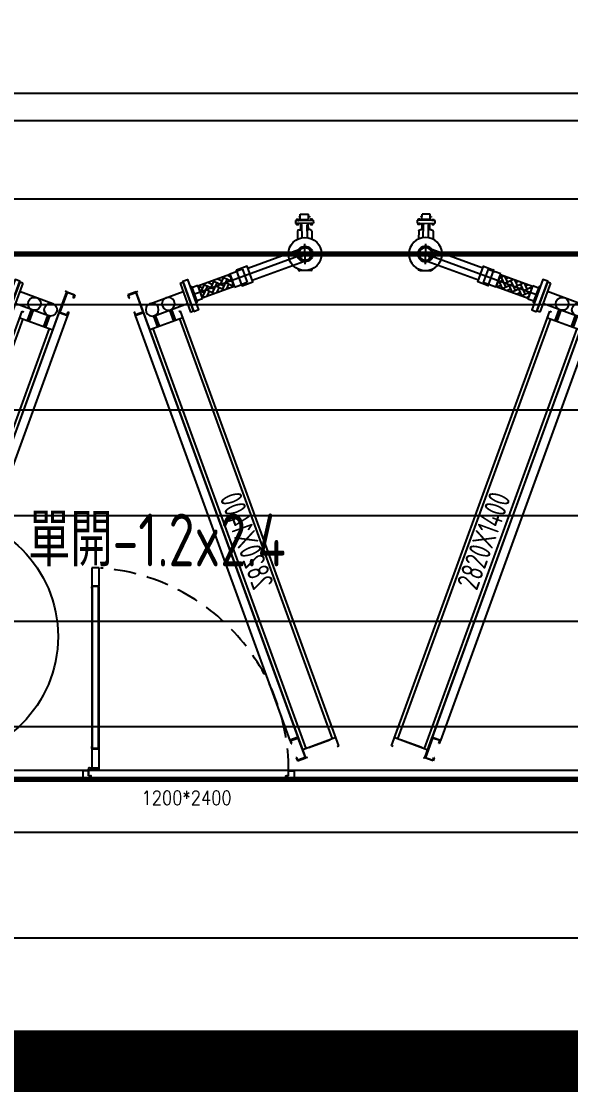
# Model space of a CAD drawing. Extents: x -18489 to 195597, y -1599 to 112111.
# Drawn here: x 17185 to 17497, y 1895 to 2501 of the extents above; entities that cross this region are included whole.
import ezdxf
from ezdxf.enums import TextEntityAlignment as Align

# ---------------------------------------------------------------- set-up
doc = ezdxf.new("R2010")
doc.units = 0
doc.header["$LTSCALE"] = 100
doc.linetypes.add('188K-SM-03-F10-ARCH-PA-Y2257103$0$AP5A-SM-03-F20-ARCH-PA-Y2230801+Y2230803$0$ALL-PA-TXT-Y2221201$0$DASHED', pattern=[19.05, 12.7, -6.35])
for name, color, linetype in [('188K-SM-03-F10-ARCH-PA-Y2257103$0$K-0-Door-TXT', 53, 'Continuous'), ('188K-SM-03-F10-ARCH-PA-Y2257103$0$K-AREA', 53, 'Continuous'), ('188K-SM-03-F10-ARCH-PA-Y2257103$0$K-Door', 53, 'Continuous'), ('188K-SM-03-F10-ARCH-PA-Y2257103$0$K-P1S-4.2-單抗', 53, 'Continuous'), ('188K-SM-03-F10-ARCH-PA-Y2257103$0$K-TXT', 53, 'Continuous'), ('188K-SM-07-F10-MECH-CR PIPE-Y2257103$0$00_AC_CHS_12℃', 4, 'Continuous'), ('188K-SM-07-F10-MECH-CR PIPE-Y2257103$0$00_AC_CHS_20℃', 3, 'Continuous'), ('188K-SM-07-F10-MECH-CR PIPE-Y2257103$0$00_DCC', 7, 'Continuous'), ('188K-SM-07-F10-MECH-CR PIPE-Y2257103$0$00_閥站分組', 1, 'Continuous'), ('X-S-FAB-L10$0$0-DIM-TXT', 8, 'Continuous'), ('X-S-FAB-L10$0$PEN4', 8, 'Continuous')]:
    doc.layers.add(name, color=color, linetype=linetype)
doc.styles.add('188K-SM-03-F10-ARCH-PA-Y2257103$0$AA-TXT', font='isocp.shx', dxfattribs={"width": 0.8, "bigfont": 'chineset.shx'})
doc.styles.add('188K-SM-03-F10-ARCH-PA-Y2257103$0$AP5A-SM-03-F20-ARCH-PA-Y2230801+Y2230803$0$ALL-PA-TXT-Y2221201$0$Standard', font='txt.shx', dxfattribs={"bigfont": 'chineset.shx'})
doc.styles.add('188K-SM-07-F10-MECH-CR PIPE-Y2257103$0$XFM1Q20-200k$0$aa-txt', font='isocp.shx', dxfattribs={"bigfont": 'chineset.shx'})
doc.styles.add('X-S-FAB-L10$0$CHINA', font='simplex.shx', dxfattribs={"width": 0.75, "bigfont": 'chineset.shx'})
doc.styles.add('X-S-FAB-L10$0$Standard', font='', dxfattribs={"width": 0.8})
doc.styles.add('X-S-FAB-L10$0$TG_NOTE_TEXT', font='simplex.shx', dxfattribs={"width": 0.75, "bigfont": 'chineset.shx'})
doc.styles.get('X-S-FAB-L10$0$Standard').set_extended_font_data('Microsoft JhengHei')

# ---------------------------------------------------------------- blocks, each defined once
blk = doc.blocks.new('X-S-FAB-L10')
at = {"layer": 'X-S-FAB-L10$0$PEN4'}
h = blk.add_hatch(dxfattribs=at)
h.set_pattern_fill('LINE', color=256, scale=480)
h.set_pattern_definition([(0, (0, 0), (0, 60), [])])
h.paths.add_polyline_path([(16745, -35), (15995, -35), (15995, 35), (15925, 35), (15925, -35), (15155, -35), (15155, 35), (15085, 35), (15085, -35), (15155, -35), (15155, -250), (13920, -250), (19914.055, 6000), (21180, 7320), (21180, 5520), (23465, 5520), (23485, 3587.5), (24315, 3587.5), (24315, 1870), (17075, 1870), (17075, 2060), (16745, 2060), (16745, -21.034)])
at = {"style": 'X-S-FAB-L10$0$TG_NOTE_TEXT', "width": 0.5, "flags": 1}
for p in [(7463.301, 9020), (18268.251, 8649), (11197.77, 4800.167), (16485.801, 4800.167), (25420.27, 2635), (13360, 320.001, 0), (7463.301, -33.333)]:
    blk.add_attdef('WH', text='', height=20, dxfattribs=at).set_placement(p, align=Align.BOTTOM_LEFT)
at = {"width": 0.5}
for style, p in [('X-S-FAB-L10$0$TG_NOTE_TEXT', (7585, 9020)), ('X-S-FAB-L10$0$TG_NOTE_TEXT', (18389.95, 8649)), ('X-S-FAB-L10$0$TG_NOTE_TEXT', (11117.5, 4813.5)), ('X-S-FAB-L10$0$TG_NOTE_TEXT', (16607.5, 4813.5)), ('X-S-FAB-L10$0$TG_NOTE_TEXT', (25350, 2635)), ('X-S-FAB-L10$0$Standard', (13129.375, 325.001, 0)), ('X-S-FAB-L10$0$TG_NOTE_TEXT', (7585, -20))]:
    blk.add_attdef('DESC', text='', height=10, dxfattribs=dict(at, style=style)).set_placement(p, align=Align.BOTTOM_LEFT)
for tag, style, p in [('TYPE', 'X-S-FAB-L10$0$TG_NOTE_TEXT', (7619.286, 9020)), ('NO', 'X-S-FAB-L10$0$TG_NOTE_TEXT', (7650.095, 9020)), ('TYPE', 'X-S-FAB-L10$0$TG_NOTE_TEXT', (18424.236, 8649)), ('NO', 'X-S-FAB-L10$0$TG_NOTE_TEXT', (18455.045, 8649)), ('NO', 'X-S-FAB-L10$0$TG_NOTE_TEXT', (11088.595, 4813.5)), ('TYPE', 'X-S-FAB-L10$0$TG_NOTE_TEXT', (11151.786, 4813.5)), ('TYPE', 'X-S-FAB-L10$0$TG_NOTE_TEXT', (16641.786, 4813.5)), ('NO', 'X-S-FAB-L10$0$TG_NOTE_TEXT', (16672.595, 4813.5)), ('NO', 'X-S-FAB-L10$0$TG_NOTE_TEXT', (25313, 2635)), ('TYPE', 'X-S-FAB-L10$0$TG_NOTE_TEXT', (25350, 2635)), ('NO', 'X-S-FAB-L10$0$Standard', (13100, 320.001, 0)), ('TYPE', 'X-S-FAB-L10$0$Standard', (13129.375, 320.001, 0)), ('TYPE', 'X-S-FAB-L10$0$TG_NOTE_TEXT', (7619.286, -20)), ('NO', 'X-S-FAB-L10$0$TG_NOTE_TEXT', (7650.095, -20))]:
    blk.add_attdef(tag, text='', height=10, dxfattribs=dict(at, style=style)).set_placement(p, align=Align.BOTTOM_RIGHT)
at = {"style": 'X-S-FAB-L10$0$TG_NOTE_TEXT', "width": 0.5, "flags": 1}
for rotation, p in [(180, (43, 7480)), (180, (943, 7480)), (90, (24310, 3717.77)), (270, (17080, 1711.699))]:
    blk.add_attdef('WH', text='', height=20, rotation=rotation, dxfattribs=at).set_placement(p, align=Align.BOTTOM_LEFT)
at = {"width": 0.5}
for rotation, style, p in [(180, 'X-S-FAB-L10$0$Standard', (317.625, 7480)), (180, 'X-S-FAB-L10$0$Standard', (1217.625, 7480)), (90, 'X-S-FAB-L10$0$TG_NOTE_TEXT', (24310, 3647.5)), (270, 'X-S-FAB-L10$0$TG_NOTE_TEXT', (17080, 1605))]:
    blk.add_attdef('DESC', text='', height=10, rotation=rotation, dxfattribs=dict(at, style=style)).set_placement(p, align=Align.BOTTOM_LEFT)
for tag, rotation, style, p in [('TYPE', 180, 'X-S-FAB-L10$0$Standard', (317.625, 7480)), ('NO', 180, 'X-S-FAB-L10$0$Standard', (347, 7480)), ('TYPE', 180, 'X-S-FAB-L10$0$Standard', (1217.625, 7480)), ('NO', 180, 'X-S-FAB-L10$0$Standard', (1247, 7480)), ('TYPE', 90, 'X-S-FAB-L10$0$TG_NOTE_TEXT', (24310, 3647.5)), ('NO', 90, 'X-S-FAB-L10$0$TG_NOTE_TEXT', (24310, 3610.5)), ('TYPE', 270, 'X-S-FAB-L10$0$TG_NOTE_TEXT', (17080, 1605)), ('NO', 270, 'X-S-FAB-L10$0$TG_NOTE_TEXT', (17080, 1573))]:
    blk.add_attdef(tag, text='', height=10, rotation=rotation, dxfattribs=dict(at, style=style)).set_placement(p, align=Align.BOTTOM_RIGHT)
at = {"layer": 'X-S-FAB-L10$0$0-DIM-TXT', "style": 'X-S-FAB-L10$0$CHINA', "width": 0.75}
for p in [(667.414, 7855.1, -2689.4), (22627.353, 6728.814), (25644.722, 6728.814), (24778.787, 5569.051), (1118.252, 4980), (417.801, 4594.623), (23874.84, 4355), (22927.43, 4330.122), (23749.869, 3901.367), (417.801, 3765.236), (1118.252, 3730), (417.801, 3115.79), (536.882, 2227.832), (16908.994, 1782.652), (888.445, 880.466), (16977.43, 750), (18878.841, 750), (25641.221, 553.233), (21364.03, 526.894)]:
    blk.add_attdef('HIG', text='', height=80, dxfattribs=at).set_placement(p, align=Align.MIDDLE_LEFT)
blk = doc.blocks.new('188K-SM-07-F10-MECH-CR PIPE-Y2257103$0$XFM1P20-200k$0$005')
at = {"layer": '188K-SM-07-F10-MECH-CR PIPE-Y2257103$0$00_DCC'}
h = blk.add_hatch(dxfattribs=at)
h.set_pattern_fill('AR-HBONE', color=60, scale=0.430893, angle=360, style=0)
h.set_pattern_definition([(135, (-2258.2576, -4619.8331), (-8e-16, 2.4374981), [5.1707143, -1.7235714]), (45, (-2259.4764, -4618.6144), (-8e-16, 2.4374981), [5.1707143, -1.7235714])])
h.paths.add_polyline_path([(21.88125, -3.01625), (21.88125, 3.01625), (5.88125, 3.01625), (5.88125, -3.01625)])
edge = h.paths.add_edge_path(flags=17)
edge.add_line((21.88125, 3.01625), (21.88125, -3.01625))
at = {"layer": '188K-SM-07-F10-MECH-CR PIPE-Y2257103$0$00_DCC', "color": 60}
for p, q in [((5.88125, 3.31625), (3, 3.31625)), ((5.88125, 3.31625), (5.88125, -3.31625)), ((21.88125, 3.01625), (5.88125, 3.01625)), ((5.88125, 3.01625), (5.88125, -3.01625)), ((21.88125, 3.31625), (24.7625, 3.31625)), ((21.88125, 3.31625), (21.88125, -3.31625)), ((21.88125, 3.01625), (21.88125, -3.01625)), ((21.88125, -3.01625), (21.88125, 3.01625)), ((28.2625, 3.31625), (24.7625, 3.31625)), ((28.2625, 3.31625), (28.2625, -3.31625)), ((5.88125, -3.31625), (3, -3.31625)), ((21.88125, -3.01625), (5.88125, -3.01625)), ((21.88125, -3.31625), (28.2625, -3.31625)), ((28.2625, -3.31625), (25.38125, -3.31625))]:
    blk.add_line(p, q, dxfattribs=at)
for points in [[(0, -7.6), (0, 7.6), (2.38125, 7.6), (2.38125, -7.6), (0, -7.6)], [(2.38125, 3.8975), (3, 3.8975), (3, -3.8975), (2.38125, -3.8975)]]:
    blk.add_lwpolyline(points, dxfattribs=at)
blk = doc.blocks.new('188K-SM-07-F10-MECH-CR PIPE-Y2257103$0$DCC_配管')
at = {"layer": '188K-SM-07-F10-MECH-CR PIPE-Y2257103$0$00_DCC', "color": 60}
for p, q in [((-64.6, 32.32, 0), (-64.61, 32.32, 0)), ((-63.2, 32.48, 0), (-58.33, 28.64, 0)), ((-71.24, 26.73, 0), (-62.06, 19.48, 0)), ((-63.02, 27.7, 0), (-70.28, 18.51, 0)), ((-33.99, 15.66), (-65.45, 26.55, 0)), ((-58.16, 27.23, 0), (-58.16, 27.23, 0)), ((-77.84, 15.55, 0), (-75.14, 18.98, 0)), ((-36.38, 8.77), (-67.65, 19.59, 0)), ((-66.65, 23.11, 0), (-3.17, 1.1)), ((-82.43, 11.23, 0), (-81.37, 12.58, 0)), ((-81.37, 12.58, 0), (-73.47, 6.34, 0)), ((-80.65, 12.67, 0), (-80.9, 12.35, 0)), ((-80.43, 12.5, 0), (-80.68, 12.18, 0)), ((-79.81, 12.15, 0), (-80.47, 12.67, 0)), ((-79.99, 12.15, 0), (-80.24, 11.83, 0)), ((-76.96, 13.5, 0), (-79.06, 10.84, 0)), ((-73.6, 16.72, 0), (-78, 11.14, 0)), ((-77.68, 14.15, 0), (-77.2, 13.77, 0)), ((-71.25, 14.87, 0), (-75.63, 9.32, 0)), ((-71.4, 10.47, 0), (-68.69, 13.89, 0)), ((-80.7, 9.11, 0), (-82.52, 6.8, 0)), ((-78.82, 3.89, 0), (-82.52, 6.8, 0)), ((-74.54, 5, 0), (-82.43, 11.23, 0)), ((-82.36, 10.51, 0), (-82.1, 10.83, 0)), ((-81.66, 9.81, 0), (-82.32, 10.34, 0)), ((-82.19, 8.1, 0), (-81.89, 8.5, 0)), ((-81.76, 7.76, 0), (-82.19, 8.1, 0)), ((-82.14, 10.34, 0), (-81.89, 10.66, 0)), ((-81.45, 8.15, 0), (-81.89, 8.5, 0)), ((-81.7, 9.99, 0), (-81.45, 10.31, 0)), ((-81.48, 9.82, 0), (-81.23, 10.13, 0)), ((-77, 6.19, 0), (-80.7, 9.11, 0)), ((-79.77, 11.98, 0), (-80.02, 11.66, 0)), ((-79.35, 8.8, 0), (-79.72, 8.34, 0)), ((-77, 6.19, 0), (-78.82, 3.89, 0)), ((-77.61, 7.43, 0), (-77.98, 6.96, 0)), ((-73.6, 10.85, 0), (-75.7, 8.18, 0)), ((-74.43, 7.76, 0), (-74.68, 7.44, 0)), ((-74.54, 5, 0), (-73.47, 6.34, 0)), ((-74.21, 7.58, 0), (-74.46, 7.26, 0)), ((-74.25, 7.76, 0), (-73.59, 7.24, 0)), ((-73.77, 7.24, 0), (-74.02, 6.92, 0)), ((-73.55, 7.06, 0), (-73.8, 6.74, 0)), ((-72.8, 10.3, 0), (-73.28, 10.68, 0)), ((-78.07, 4.85, 0), (-77.63, 4.5, 0)), ((-77.76, 5.24, 0), (-77.32, 4.89, 0)), ((-77.63, 4.5, 0), (-77.32, 4.89, 0)), ((-76.13, 5.6, 0), (-75.88, 5.92, 0)), ((-76.09, 5.42, 0), (-75.43, 4.9, 0)), ((-75.91, 5.42, 0), (-75.66, 5.74, 0)), ((-75.47, 5.08, 0), (-75.22, 5.4, 0)), ((-75.25, 4.9, 0), (-75, 5.22, 0)), ((1.2, 3.45), (-1.2, -3.45))]:
    blk.add_line(p, q, dxfattribs=at)
at = {"layer": '188K-SM-07-F10-MECH-CR PIPE-Y2257103$0$00_DCC', "color": 60, "elevation": 0}
for points in [[(-27.62, 14.58), (-33.64, 16.67), (-36.73, 7.76), (-30.71, 5.67)], [(-28.33, 14.83), (-27.62, 14.58), (-30.71, 5.67), (-31.42, 5.91)]]:
    blk.add_lwpolyline(points, dxfattribs=at)
at = {"layer": '188K-SM-07-F10-MECH-CR PIPE-Y2257103$0$00_DCC', "color": 60}
for centre, radius in [((-66.65, 23.1, 0), 9.44), ((-66.65, 23.11, 0), 4.44), ((-66.65, 23.11, 0), 3.65)]:
    blk.add_circle(centre, radius, dxfattribs=at)
for centre, radius, start, end in [((-63.82, 31.7, 0), 1, 51.70966, 141.70966), ((-65.31, 24.87, 0), 2.22, 232.78899, 50.63033), ((-58.95, 27.85, 0), 1, 321.70966, 51.70966), ((-80.99, 12.46, 0), 0.143, 231.70966, 309.02928), ((-80.77, 12.29, 0), 0.143, 154.39004, 309.02928), ((-80.28, 12.23, 0), 0.406, 188.10684, 275.31248), ((-80.56, 12.56, 0), 0.143, 334.39004, 129.02928), ((-80.39, 12.09, 0), 0.406, 8.10684, 95.31248), ((-79.9, 12.04, 0), 0.143, 334.39004, 129.02928), ((-77.06, 14.93, 0), 1, 141.70966, 231.70966), ((-77.82, 12.98, 0), 1, 321.70966, 51.70966), ((-82.23, 10.45, 0), 0.143, 154.39004, 309.02928), ((-82.23, 10.89, 0), 0.143, 334.39004, 51.70966), ((-81.73, 10.39, 0), 0.406, 188.10684, 275.31248), ((-82.01, 10.72, 0), 0.143, 334.39004, 129.02928), ((-81.85, 10.25, 0), 0.406, 8.10684, 95.31248), ((-81.57, 9.93, 0), 0.143, 154.39004, 309.02928), ((-81.36, 10.2, 0), 0.143, 334.39004, 129.02928), ((-81.14, 10.02, 0), 0.143, 51.70966, 129.02928), ((-80.11, 11.77, 0), 0.143, 154.39004, 309.02928), ((-79.89, 11.59, 0), 0.143, 154.39004, 231.70966), ((-78.76, 11.79, 0), 1, 231.70966, 321.70966), ((-76.01, 5.98, 0), 0.143, 334.39004, 51.70966), ((-74.84, 8.7, 0), 1, 141.70966, 231.70966), ((-74.77, 7.55, 0), 0.143, 231.70966, 309.02928), ((-73.9, 9.89, 0), 1, 51.70966, 141.70966), ((-74.55, 7.38, 0), 0.143, 154.39004, 309.02928), ((-74.06, 7.32, 0), 0.406, 188.10684, 275.31248), ((-74.34, 7.65, 0), 0.143, 334.39004, 129.02928), ((-74.17, 7.18, 0), 0.406, 8.10684, 95.31248), ((-73.89, 6.86, 0), 0.143, 154.39004, 309.02928), ((-73.67, 6.68, 0), 0.143, 154.39004, 231.70966), ((-73.68, 7.12, 0), 0.143, 334.39004, 129.02928), ((-72.18, 11.09, 0), 1, 231.70966, 321.70966), ((-76, 5.54, 0), 0.143, 154.39004, 309.02928), ((-75.51, 5.48, 0), 0.406, 188.10684, 275.31248), ((-75.79, 5.8, 0), 0.143, 334.39004, 129.02928), ((-75.62, 5.34, 0), 0.406, 8.10684, 95.31248), ((-75.35, 5.01, 0), 0.143, 154.39004, 309.02928), ((-75.13, 5.28, 0), 0.143, 334.39004, 129.02928), ((-74.91, 5.11, 0), 0.143, 51.70966, 129.02928)]:
    blk.add_arc(centre, radius, start, end, dxfattribs=at)
at = {"layer": '188K-SM-07-F10-MECH-CR PIPE-Y2257103$0$00_DCC', "color": 60, "xscale": 1.210111893907765, "yscale": 1.210111893907765, "zscale": 1.210111893907765, "rotation": 160.8548292855056}
blk.add_blockref('188K-SM-07-F10-MECH-CR PIPE-Y2257103$0$XFM1P20-200k$0$005', (0, 0), dxfattribs=at)
blk = doc.blocks.new('188K-SM-07-F10-MECH-CR PIPE-Y2257103$0$DCC-2_2.82x1.4')
at = {"layer": '188K-SM-07-F10-MECH-CR PIPE-Y2257103$0$00_DCC', "color": 4}
for p, q in [((278.05, 32.11), (260.55, 32.11)), ((260.55, 30.31), (260.55, 32.11)), ((278.05, 30.31), (260.55, 30.31)), ((265.65, 10.21), (265.65, 30.31)), ((272.95, 10.21), (272.95, 30.31)), ((278.05, 30.31), (278.05, 32.11)), ((0, 25.01), (263, 25.11)), ((0, 24.01), (0, 25.01)), ((5, 25.01), (5, 5.01)), ((5, 25.01), (5, 5.01)), ((259, 25.11), (259, 5.11)), ((263, 25.11), (263, 24.11)), ((5, 23.01), (259, 23.11)), ((5, 8.61), (5, 21.41)), ((265.65, 20.61), (259, 20.61)), ((265.65, 19.41), (259, 19.41)), ((5, 7.01), (259, 7.11)), ((265.65, 10.81), (259, 10.81)), ((265.65, 9.61), (259, 9.61)), ((0, 6.01), (0, 5.01))]:
    blk.add_line(p, q, dxfattribs=at)
at = {"layer": '188K-SM-07-F10-MECH-CR PIPE-Y2257103$0$00_DCC', "color": 24}
for p, q in [((282, 5.11), (282, 6.11)), ((0, 5.01), (282, 5.11))]:
    blk.add_line(p, q, dxfattribs=at)
at = {"layer": '188K-SM-07-F10-MECH-CR PIPE-Y2257103$0$00_DCC'}
for p, q in [((0, 0), (0, 5)), ((0, 5), (12.5, 5)), ((2, 0), (0, 0)), ((12.18, 4.68), (0.32, 4.68)), ((0.32, 4.68), (0.32, 0.32)), ((0.32, 0.32), (2, 0.32)), ((2, 0.32), (2, 0)), ((10.5, 0), (10.5, 0.32)), ((10.5, 0.32), (12.18, 0.32)), ((12.5, 0), (10.5, 0)), ((12.18, 0.32), (12.18, 4.68)), ((12.5, 5), (12.5, 0)), ((12.5, -0.05), (12.5, 4.95)), ((269.5, 5.11), (269.5, 0.11)), ((269.5, 0.11), (269.5, 5.11)), ((269.5, 5.11), (282, 5.11)), ((271.5, 0.11), (269.5, 0.11)), ((281.68, 4.79), (269.82, 4.79)), ((269.82, 4.79), (269.82, 0.43)), ((269.82, 0.43), (271.5, 0.43)), ((271.5, 0.43), (271.5, 0.11)), ((280, 0.11), (280, 0.43)), ((280, 0.43), (281.68, 0.43)), ((282, 0.11), (280, 0.11)), ((281.68, 0.43), (281.68, 4.79)), ((282, 5.11), (282, 0.11))]:
    blk.add_line(p, q, dxfattribs=at)
at = {"layer": '188K-SM-07-F10-MECH-CR PIPE-Y2257103$0$00_DCC', "color": 3}
for p, q in [((12.5, 4.95), (269.5, 5.11)), ((269.5, 0.11), (12.5, -0.05))]:
    blk.add_line(p, q, dxfattribs=at)
at = {"layer": '188K-SM-07-F10-MECH-CR PIPE-Y2257103$0$00_DCC'}
blk.add_lwpolyline([(2, -0.16), (2, 0)], dxfattribs=at)
at = {"layer": '188K-SM-07-F10-MECH-CR PIPE-Y2257103$0$00_DCC', "color": 4}
for centre in [(269.3, 20.01), (269.3, 10.21)]:
    blk.add_circle(centre, 3.65, dxfattribs=at)
at = {"layer": '188K-SM-07-F10-MECH-CR PIPE-Y2257103$0$00_DCC', "xscale": -1, "rotation": 70.85482928510031}
blk.add_blockref('188K-SM-07-F10-MECH-CR PIPE-Y2257103$0$DCC_配管', (269.3, 32.11), dxfattribs=at)
at = {"layer": '188K-SM-07-F10-MECH-CR PIPE-Y2257103$0$00_DCC', "color": 4, "style": '188K-SM-07-F10-MECH-CR PIPE-Y2257103$0$XFM1Q20-200k$0$aa-txt', "width": 0.8}
blk.add_text('2820X1400', height=12.5, rotation=360, dxfattribs=at).set_placement((127.55, 15.83), align=Align.MIDDLE)
blk = doc.blocks.new('188K-SM-07-F10-MECH-CR PIPE-Y2257103')
at = {"layer": '188K-SM-07-F10-MECH-CR PIPE-Y2257103$0$00_AC_CHS_12℃', "ltscale": 1000, "const_width": 35}
blk.add_lwpolyline([(1863.885, 112.877), (12844.042, 112.877), (12844.042, -152.494), (15041.321, -152.494), (15041.321, 85.834), (16672.641, 85.834), (16672.641, 1909.873), (24026.171, 1909.873)], dxfattribs=at)
at = {"layer": '188K-SM-07-F10-MECH-CR PIPE-Y2257103$0$00_AC_CHS_20℃', "ltscale": 1000, "const_width": 3, "elevation": 0}
blk.add_lwpolyline([(16789.02, 2368.696), (17663.567, 2368.696)], dxfattribs=at)
at = {"layer": '188K-SM-07-F10-MECH-CR PIPE-Y2257103$0$00_閥站分組', "ltscale": 1000, "elevation": 0}
blk.add_lwpolyline([(16780.219, 2444.611), (17673.175, 2444.611), (17673.175, 1919.843), (16780.219, 1919.843)], close=True, dxfattribs=at)
at = {"layer": '188K-SM-07-F10-MECH-CR PIPE-Y2257103$0$00_DCC', "rotation": 69.978940568662}
for p in [(17119.059, 2080.497), (17418.947, 2080.497)]:
    blk.add_blockref('188K-SM-07-F10-MECH-CR PIPE-Y2257103$0$DCC-2_2.82x1.4', p, dxfattribs=at)
at = {"layer": '188K-SM-07-F10-MECH-CR PIPE-Y2257103$0$00_DCC', "xscale": -1, "rotation": 290.021059431338}
blk.add_blockref('188K-SM-07-F10-MECH-CR PIPE-Y2257103$0$DCC-2_2.82x1.4', (17341.947, 2080.497), dxfattribs=at)
blk = doc.blocks.new('188K-SM-03-F10-ARCH-PA-Y2257103$0$單開庫板門-1200x2400)圓型拉環鎖+輔助鎖)')
at = {"ltscale": 0.1}
for p, q in [((26008.65, -11403.59), (26004.47, -11403.59)), ((26004.47, -11403.59), (26004.47, -11414.12)), ((26008.65, -11414.12), (26008.65, -11403.59)), ((26004.47, -11414.12), (26008.65, -11414.12)), ((26004.54, -11414.05), (26004.54, -11415.33)), ((26004.54, -11415.35), (26004.62, -11415.47)), ((26008.55, -11414.02), (26004.57, -11414.02)), ((26004.64, -11414.34), (26004.64, -11414.18)), ((26004.64, -11415.25), (26004.64, -11414.51)), ((26004.67, -11414.15), (26006.53, -11414.15)), ((26005.13, -11414.37), (26004.67, -11414.37)), ((26004.67, -11414.48), (26005.13, -11414.48)), ((26004.68, -11506.01), (26004.68, -11414.48)), ((26004.68, -11414.48), (26004.74, -11414.48)), ((26004.68, -11415.45), (26004.68, -11415.29)), ((26004.74, -11414.48), (26004.74, -11506.01)), ((26005.16, -11414.45), (26005.16, -11414.41)), ((26006.53, -11414.15), (26006.56, -11414.11)), ((26006.56, -11414.11), (26006.59, -11414.15)), ((26006.59, -11414.15), (26008.45, -11414.15)), ((26007.96, -11414.41), (26007.96, -11414.45)), ((26008.45, -11414.37), (26007.99, -11414.37)), ((26007.99, -11414.48), (26008.45, -11414.48)), ((26008.38, -11506.01), (26008.38, -11414.48)), ((26008.38, -11414.48), (26008.44, -11414.48)), ((26008.44, -11414.48), (26008.44, -11506.01)), ((26008.44, -11415.29), (26008.44, -11415.45)), ((26008.48, -11414.18), (26008.48, -11414.34)), ((26008.48, -11414.51), (26008.48, -11415.25)), ((26008.49, -11415.47), (26008.58, -11415.35)), ((26008.58, -11415.33), (26008.58, -11414.05)), ((26008.65, -11506.37), (26004.47, -11506.37)), ((26004.47, -11506.37), (26004.47, -11518)), ((26004.74, -11506.01), (26004.68, -11506.01)), ((26008.44, -11506.01), (26008.38, -11506.01)), ((26008.65, -11518), (26008.65, -11506.37)), ((26002.87, -11518.51), (26002.61, -11518.51)), ((26002.61, -11518.51), (26002.61, -11521.02)), ((26002.87, -11521.02), (26002.87, -11518.51)), ((26008.33, -11517.48), (26003.64, -11517.48)), ((26003.64, -11517.48), (26003.64, -11517.74)), ((26003.64, -11517.74), (26008.33, -11517.74)), ((26004.47, -11518), (26008.65, -11518)), ((26008.33, -11517.74), (26008.33, -11517.48)), ((25999.48, -11519.65), (25999.48, -11523.21)), ((26002.45, -11519.13), (26000, -11519.13)), ((26000, -11523.73), (26002.4, -11523.73)), ((26002.4, -11523.73), (26004.05, -11522.65)), ((26002.61, -11521.85), (26002.61, -11519.29)), ((26002.61, -11521.02), (26002.87, -11521.02)), ((26003.42, -11521.85), (26002.61, -11521.85)), ((26003.26, -11522.16), (26003.26, -11521.96)), ((26003.26, -11521.96), (26003.42, -11521.96)), ((26004.05, -11522.16), (26003.26, -11522.16)), ((26004.12, -11521.85), (26003.88, -11521.85)), ((26003.88, -11521.96), (26004.05, -11521.96)), ((26004.05, -11521.96), (26004.05, -11522.16)), ((26004.17, -11522.4), (26004.17, -11521.91)), ((26114.78, -11522.4), (26114.78, -11521.91)), ((26114.83, -11521.85), (26115.07, -11521.85)), ((26116.55, -11523.73), (26114.9, -11522.65)), ((26114.91, -11521.96), (26114.91, -11522.16)), ((26115.07, -11521.96), (26114.91, -11521.96)), ((26114.91, -11522.16), (26115.7, -11522.16)), ((26115.53, -11521.85), (26116.35, -11521.85)), ((26115.7, -11521.96), (26115.53, -11521.96)), ((26115.7, -11522.16), (26115.7, -11521.96)), ((26116.35, -11521.85), (26116.35, -11519.29)), ((26116.5, -11519.13), (26118.96, -11519.13)), ((26118.96, -11523.73), (26116.55, -11523.73)), ((26119.48, -11519.65), (26119.48, -11523.21))]:
    blk.add_line(p, q, dxfattribs=at)
blk.add_lwpolyline([(26006.56, -11506.38), (26006.53, -11506.35), (26004.67, -11506.35, -0.414214), (26004.64, -11506.32), (26004.64, -11506.15, -0.414214), (26004.67, -11506.12), (26005.13, -11506.12, 0.414214), (26005.16, -11506.09), (26005.16, -11506.04, 0.414214), (26005.13, -11506.01), (26004.67, -11506.01, -0.414214), (26004.64, -11505.98), (26004.64, -11505.24, -0.414214), (26004.66, -11505.22), (26004.66, -11505.22, 0.414214), (26004.68, -11505.2), (26004.68, -11505.04, 0.72636), (26004.62, -11505.02), (26004.54, -11505.14, 0.158507), (26004.54, -11505.16), (26004.54, -11506.44, 0.414214), (26004.57, -11506.47), (26008.55, -11506.47, 0.414214), (26008.58, -11506.44), (26008.58, -11505.16, 0.158507), (26008.58, -11505.14), (26008.49, -11505.02, 0.72636), (26008.44, -11505.04), (26008.44, -11505.2, 0.414214), (26008.46, -11505.22, -0.414214), (26008.48, -11505.24), (26008.48, -11505.98, -0.414214), (26008.45, -11506.01), (26007.99, -11506.01, 0.414214), (26007.96, -11506.04), (26007.96, -11506.09, 0.414214), (26007.99, -11506.12), (26008.45, -11506.12, -0.414214), (26008.48, -11506.15), (26008.48, -11506.32, -0.414214), (26008.45, -11506.35), (26006.59, -11506.35)], format="xyb", close=True, dxfattribs=at)
for points in [[(25999.48, -11518.93), (25999.48, -11523.93)], [(26119.48, -11518.93), (26119.48, -11523.93)]]:
    blk.add_lwpolyline(points)
at = {"linetype": '188K-SM-03-F10-ARCH-PA-Y2257103$0$AP5A-SM-03-F20-ARCH-PA-Y2230801+Y2230803$0$ALL-PA-TXT-Y2221201$0$DASHED', "ltscale": 0.01}
blk.add_arc((26001.07, -11518.74), 115.28, 359.85306, 85.81349, dxfattribs=at)
at = {"ltscale": 0.1}
for centre, radius, start, end in [((26004.57, -11414.05), 0.0313, 90.00001, 180.00001), ((26004.57, -11415.33), 0.0313, 180.00001, 216.02738), ((26004.65, -11415.45), 0.0313, 216.02736, 359.99999), ((26004.67, -11414.18), 0.0313, 90.00001, 180.00001), ((26004.67, -11414.34), 0.0313, 179.99999, 269.99999), ((26004.67, -11414.51), 0.0313, 89.99998, 179.99998), ((26004.66, -11415.25), 0.0209, 180.00002, 270.00002), ((26004.66, -11415.29), 0.0209, 359.99997, 89.99997), ((26005.13, -11414.41), 0.0313, 0.00002, 90.00002), ((26005.13, -11414.45), 0.0313, 270.00001, 0.00001), ((26007.99, -11414.41), 0.0313, 89.99999, 179.99999), ((26007.99, -11414.45), 0.0313, 179.99999, 269.99999), ((26008.46, -11415.29), 0.0209, 90.00002, 180.00002), ((26008.47, -11415.45), 0.0313, 180.00001, 323.97264), ((26008.45, -11414.18), 0.0313, 359.99999, 89.99999), ((26008.45, -11414.34), 0.0313, 270.00001, 0.00001), ((26008.45, -11414.51), 0.0313, 0.00002, 90.00002), ((26008.46, -11415.25), 0.0209, 269.99998, 359.99998), ((26008.55, -11414.05), 0.0313, 359.99999, 89.99999), ((26008.55, -11415.33), 0.0313, 323.97262, 359.99999)]:
    blk.add_arc(centre, radius, start, end, dxfattribs=at)
at = {"ltscale": 0.1, "extrusion": (0, 0, -1)}
blk.add_ellipse((26003.08, -11517.95), major_axis=(-0.516, 0.516), ratio=1, start_param=5.497787, end_param=11.780972, dxfattribs=at)
at = {"ltscale": 0.1}
for centre, major_axis, start_param, end_param in [((26000, -11519.65), (0.369, -0.369), 2.356194, 3.926991), ((26000, -11523.21), (-0.369, -0.369), 5.497787, 7.068583), ((26002.45, -11519.29), (0.111, -0.111), 7.068583, 8.63938), ((26003.42, -11521.91), (-0.0369, -0.0369), 0.785398, 3.926991), ((26003.88, -11521.91), (-0.0369, -0.0369), 3.926991, 7.068583), ((26003.86, -11522.4), (0.221, -0.221), 6.162283, 7.068583), ((26004.12, -11521.91), (0.0369, -0.0369), 7.068583, 8.63938), ((26114.83, -11521.91), (-0.0369, -0.0369), -2.356194, -0.785398), ((26115.1, -11522.4), (-0.221, -0.221), -0.785398, 0.120903), ((26115.07, -11521.91), (0.0369, -0.0369), -0.785398, 2.356194), ((26115.53, -11521.91), (0.0369, -0.0369), 2.356194, 5.497787), ((26116.5, -11519.29), (-0.111, -0.111), -2.356194, -0.785398), ((26118.96, -11519.65), (-0.369, -0.369), 2.356194, 3.926991), ((26118.96, -11523.21), (0.369, -0.369), -0.785398, 0.785398)]:
    blk.add_ellipse(centre, major_axis=major_axis, ratio=1, start_param=start_param, end_param=end_param, dxfattribs=at)
at = {"color": 8, "ltscale": 0.1, "style": '188K-SM-03-F10-ARCH-PA-Y2257103$0$AP5A-SM-03-F20-ARCH-PA-Y2230801+Y2230803$0$ALL-PA-TXT-Y2221201$0$Standard', "width": 0.85}
blk.add_text('1200*2400', height=8, dxfattribs=at).set_placement((26058.38, -11534.43), align=Align.MIDDLE_CENTER)
blk = doc.blocks.new('188K-SM-03-F10-ARCH-PA-Y2257103')
at = {"layer": '188K-SM-03-F10-ARCH-PA-Y2257103$0$K-AREA', "const_width": 3, "elevation": 0}
blk.add_lwpolyline([(24305, 2070), (16745, 2070), (16745, 315), (14880, 315), (14880, 45), (14160, 45), (14160, 315), (1855, 315)], dxfattribs=at)
at = {"layer": '188K-SM-03-F10-ARCH-PA-Y2257103$0$K-P1S-4.2-單抗'}
for p, q in [((24300, 2075), (17090, 2075, 0)), ((24300, 2070, 0), (17090, 2070, 0))]:
    blk.add_line(p, q, dxfattribs=at)
at = {"layer": '188K-SM-03-F10-ARCH-PA-Y2257103$0$K-TXT'}
blk.add_circle((17135.89, 2151.23, 0), 70, dxfattribs=at)
at = {"layer": '188K-SM-03-F10-ARCH-PA-Y2257103$0$K-Door'}
blk.add_blockref('188K-SM-03-F10-ARCH-PA-Y2257103$0$單開庫板門-1200x2400)圓型拉環鎖+輔助鎖)', (-8779.48, 13593.93), dxfattribs=at)
at = {"layer": '188K-SM-03-F10-ARCH-PA-Y2257103$0$K-0-Door-TXT', "style": '188K-SM-03-F10-ARCH-PA-Y2257103$0$AA-TXT', "width": 0.8}
blk.add_text('單開-1.2x2.4', height=30, dxfattribs=at).set_placement((17262.09, 2206.11, 0), align=Align.MIDDLE_CENTER)
blk.add_text('單開-1.2x2.4', height=30, dxfattribs=at).set_placement((17262.09, 2206.11, 0), align=Align.MIDDLE_CENTER)

msp = doc.modelspace()

# ---------------------------------------------------------------- block references
msp.add_blockref('X-S-FAB-L10', (0, 0))

# ---------------------------------------------------------------- next in the draw order: block references
msp.add_blockref('188K-SM-07-F10-MECH-CR PIPE-Y2257103', (0, 0))

# ---------------------------------------------------------------- next in the draw order: block references
msp.add_blockref('188K-SM-03-F10-ARCH-PA-Y2257103', (0, 0))

doc.saveas('drawing.dxf')
